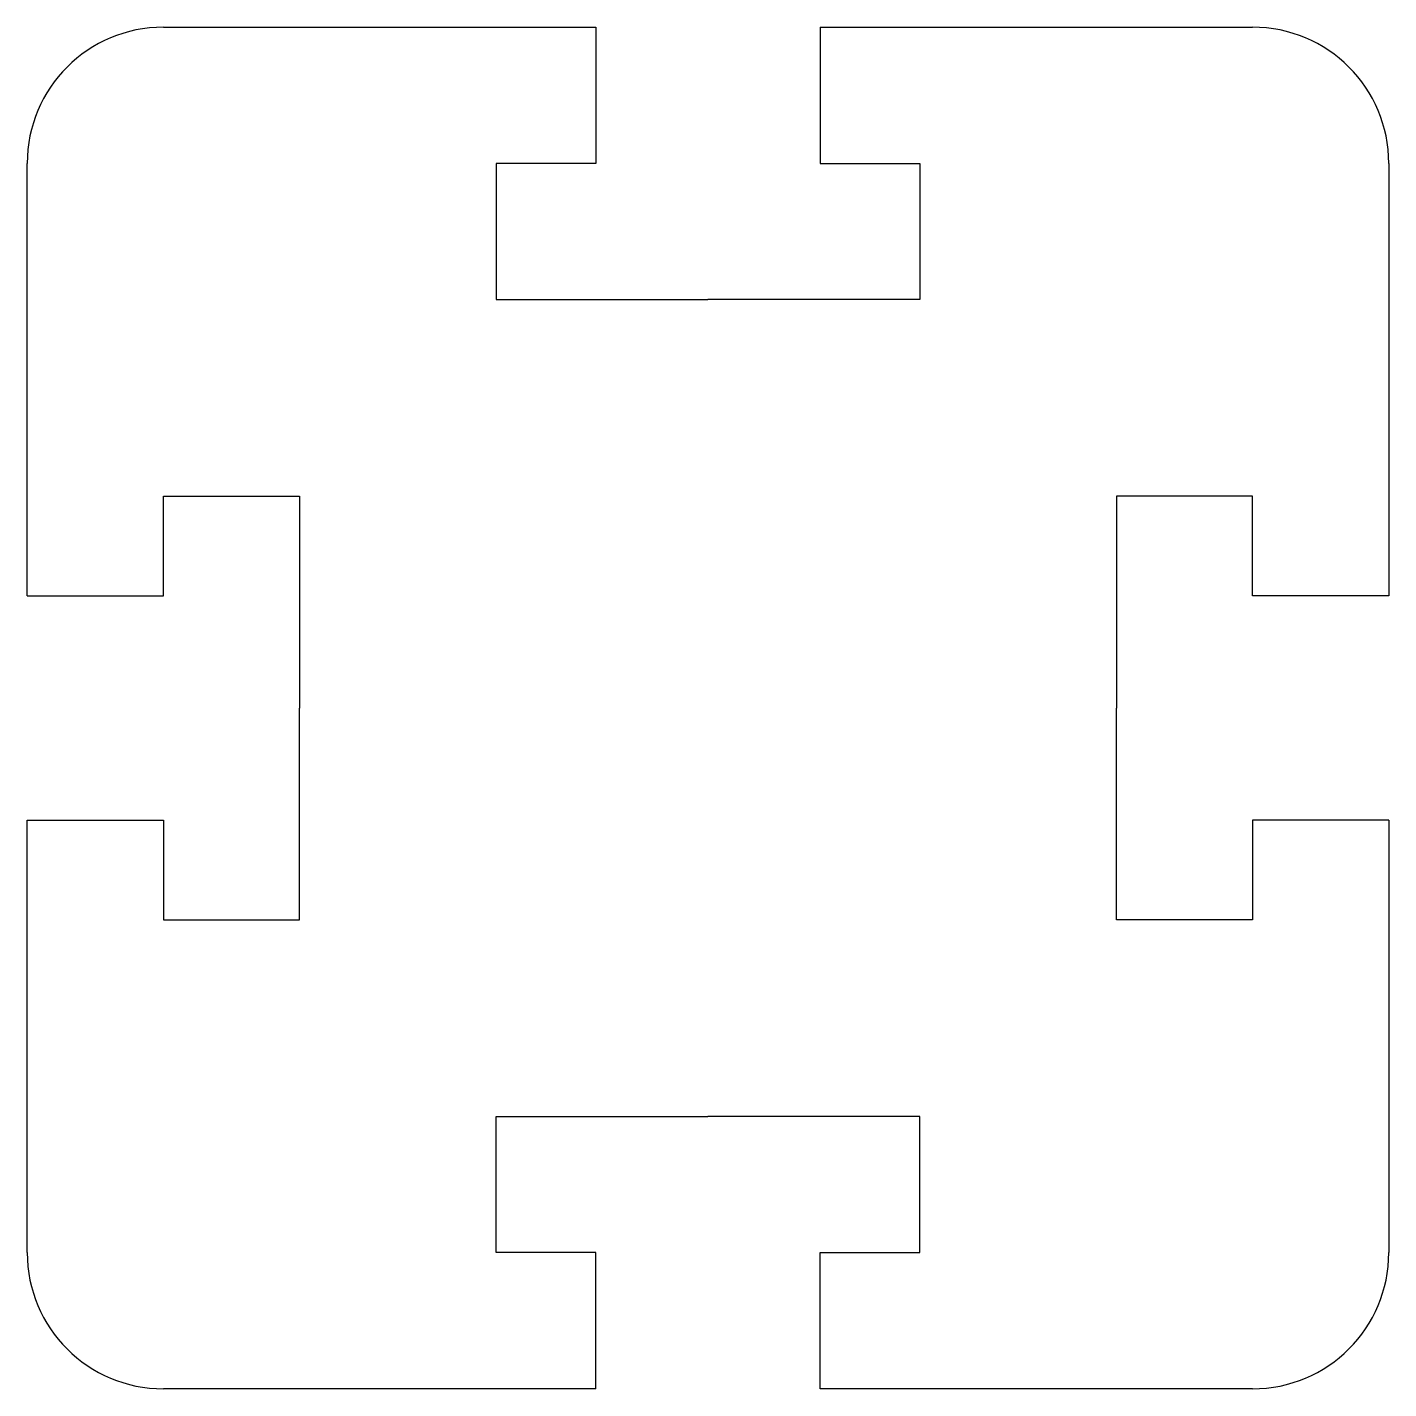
# Model space of a CAD drawing. Header units: millimetres. Extents: x -10 to 10, y -10 to 10.
import ezdxf

# ---------------------------------------------------------------- set-up
doc = ezdxf.new("R2010")
doc.units = ezdxf.units.MM
doc.layers.get('0').update_dxf_attribs({"linetype": 'CONTINUOUS'})

msp = doc.modelspace()

# ---------------------------------------------------------------- linework, layer by layer
for p, q in [((-8, 10), (-1.648, 10)), ((-1.648, 10), (-1.648, 8)), ((1.648, 10), (1.648, 8)), ((1.648, 10), (8, 10)), ((-1.648, 8), (-3.111, 8)), ((1.648, 8), (3.111, 8)), ((-10, 1.648), (-10, 8)), ((-3.111, 8), (-3.111, 6)), ((3.111, 8), (3.111, 6)), ((10, 8), (10, 1.648)), ((-3.111, 6), (0, 6)), ((3.111, 6), (0, 6)), ((-8, 1.648), (-8, 3.111)), ((-8, 3.111), (-6, 3.111)), ((-6, 3.111), (-6, 0)), ((8, 3.111), (6, 3.111)), ((6, 3.111), (6, 0)), ((8, 1.648), (8, 3.111)), ((-10, 1.648), (-8, 1.648)), ((10, 1.648), (8, 1.648)), ((6, -3.111), (6, 0)), ((-6, -3.111), (-6, 0)), ((-10, -1.648), (-8, -1.648)), ((-10, -8), (-10, -1.648)), ((-8, -1.648), (-8, -3.111)), ((8, -1.648), (8, -3.111)), ((10, -1.648), (8, -1.648)), ((10, -1.648), (10, -8)), ((-8, -3.111), (-6, -3.111)), ((8, -3.111), (6, -3.111)), ((-3.111, -8), (-3.111, -6)), ((-3.111, -6), (0, -6)), ((3.111, -6), (0, -6)), ((3.111, -8), (3.111, -6)), ((-1.648, -8), (-3.111, -8)), ((1.648, -8), (3.111, -8)), ((-1.648, -10), (-1.648, -8)), ((1.648, -10), (1.648, -8)), ((-1.648, -10), (-8, -10)), ((8, -10), (1.648, -10))]:
    msp.add_line(p, q)
for centre, start, end in [((-8, 8), 90, 180), ((8, 8), 0, 90), ((-8, -8), 180, 270), ((8, -8), 270, 360)]:
    msp.add_arc(centre, 2, start, end)

doc.saveas('drawing.dxf')
